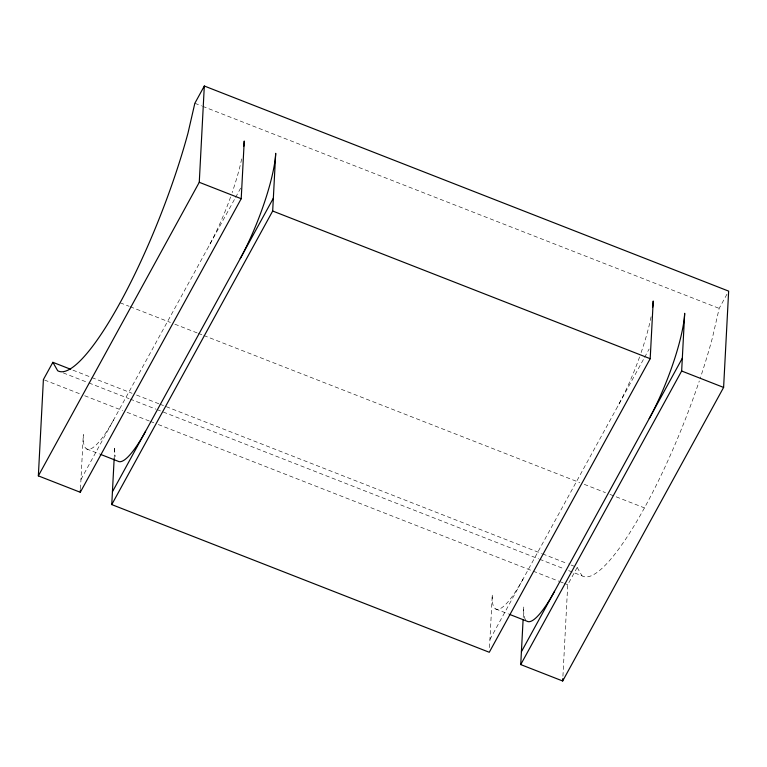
<?xml version="1.0" encoding="UTF-8"?>
<svg xmlns="http://www.w3.org/2000/svg" width="767" height="767" viewBox="0 0 767 767"><rect width="100%" height="100%" fill="white"/><g stroke="black" fill="none" stroke-linecap="round" stroke-linejoin="round"><path stroke-width="0.58" stroke-dasharray="3.83 2.88" d="M80.477 488.79L83.325 434.582A80.573 16.692 -68.6 0 0 114.101 419.022M114.158 458.704L114.782 446.893A80.573 16.692 -68.6 0 0 115.299 456.451M489.519 647.616L492.299 594.578A80.573 16.692 -68.6 0 0 523.084 579.008M523.209 617.512L523.765 606.879A80.573 16.692 -68.6 0 0 526.306 620.676M562.93 676.235L567.733 584.703L577.196 567.427L568.27 563.937M726.982 294.173L719.187 308.392L712.361 338.055A183.016 37.909 -68.6 0 1 700.07 378.677M80.966 479.461L235.028 198.394M235.603 197.349L240.742 187.973M489.95 639.457L644.012 358.381M644.587 357.345L649.15 349.004M194.847 103.277L201.539 105.894M202.661 106.335L719.187 308.392M120.189 302.802L129.115 306.292M130.227 306.733L170.389 322.437M174.847 324.192L197.167 332.916M198.279 333.348L202.737 335.102M203.859 335.534L579.814 482.606M584.281 484.351L605.479 492.644M609.938 494.389L644.52 507.917M72.942 370.164L90.794 377.153M91.906 377.585L132.068 393.298M136.536 395.043L158.846 403.768M159.958 404.209L541.502 553.467M542.614 553.899L567.158 563.505M63.268 372.915L87.812 382.512M88.924 382.954L129.086 398.658M130.198 399.099L155.864 409.137M156.976 409.568L538.511 558.827M539.632 559.268L564.176 568.865M568.635 570.61L582.019 575.844A183.016 37.909 -68.6 0 0 699.303 380.988M44.515 380.02L80.209 393.979M84.677 395.734L122.605 410.566M127.063 412.31L149.383 421.045M150.495 421.476L153.841 422.79M158.299 424.534L532.03 570.734M533.151 571.166L558.807 581.204M559.92 581.645L563.266 582.949M564.387 583.39L567.733 584.703M86.585 448.925L99.605 454.016M495.568 608.921L508.579 614.012M577.196 567.427L582.019 575.844M241.672 158.894A80.573 16.692 -68.6 0 1 232.142 192.603M230.608 196.966A80.573 16.692 -68.6 0 1 208.758 246.332M651.087 316.752A80.573 16.692 -68.6 0 1 641.116 352.59M639.592 356.952A80.573 16.692 -68.6 0 1 617.742 406.318"/><path stroke-width="1.15" d="M243.791 146.248A80.573 16.692 -68.6 0 0 244.242 141.013L241.212 198.711L80.295 492.28L38.35 475.876L43.393 379.579L52.865 362.312L70.708 369.291M80.295 492.28L80.42 489.95M652.631 307.375A80.573 16.692 -68.6 0 0 653.225 301L650.195 358.697L489.279 652.276L111.761 504.59L114.158 458.704M38.35 475.876L199.267 182.297L204.319 86.009L728.65 291.124L723.607 387.421L562.681 680.991L520.735 664.586L523.084 619.87M111.761 504.59L272.678 211.021L275.698 153.323A80.573 16.692 -68.6 0 1 240.215 258.632M562.681 680.991L562.805 678.613M520.735 664.586L681.652 371.007L684.682 313.31A80.573 16.692 -68.6 0 1 649.198 418.629M204.319 86.009L194.847 103.277L188.03 132.94A183.016 37.909 -68.6 0 1 57.688 370.729L52.865 362.312M112.433 491.772L273.349 198.193M521.407 651.758L682.333 358.189M199.267 182.297L241.212 198.711M272.678 211.021L650.195 358.697M681.652 371.007L723.607 387.421M100.688 454.438L118.041 461.235A80.573 16.692 -68.6 0 0 145.557 431.322M509.672 614.434L527.025 621.222A80.573 16.692 -68.6 0 0 554.541 591.319"/></g></svg>
